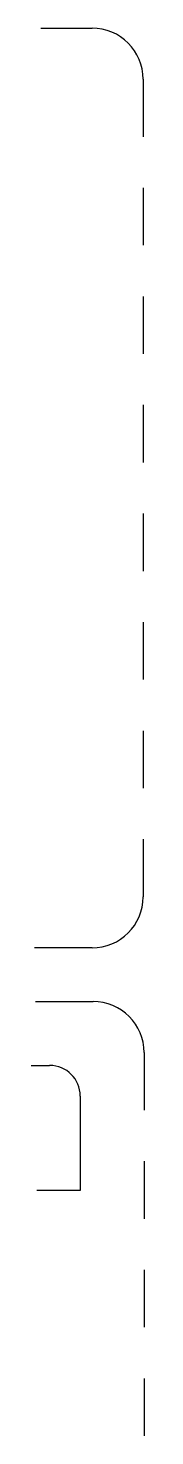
# Model space of a CAD drawing. Extents: x 0 to 386, y 0 to 144.
# Drawn here: x 305.34 to 307.4, y 29.4 to 56.95 of the extents above; entities that cross this region are included whole.
import ezdxf

# ---------------------------------------------------------------- set-up
doc = ezdxf.new("R2010")
doc.units = 0
doc.layers.add('21', color=253, linetype='CONTINUOUS')

msp = doc.modelspace()

# ---------------------------------------------------------------- linework, layer by layer
at = {"layer": '21'}
for p, q in [((305.38, 56.95), (306.38, 56.95)), ((307.38, 55.95), (307.38, 54.825)), ((307.38, 53.825), (307.38, 52.7)), ((307.38, 51.7), (307.38, 50.575)), ((307.38, 49.575), (307.38, 48.45)), ((307.38, 47.45), (307.38, 46.325)), ((307.38, 45.325), (307.38, 44.2)), ((307.38, 43.2), (307.38, 42.075)), ((307.38, 41.075), (307.38, 39.95)), ((306.38, 38.95), (305.255, 38.95)), ((305.275, 37.9), (306.4, 37.9)), ((300.9, 36.65), (305.55, 36.65)), ((307.4, 36.9), (307.4, 35.775)), ((306.15, 36.05), (306.15, 34.2)), ((307.4, 34.775), (307.4, 33.65)), ((306.15, 34.2), (305.3, 34.2)), ((307.4, 32.65), (307.4, 31.525)), ((307.4, 30.525), (307.4, 29.4))]:
    msp.add_line(p, q, dxfattribs=at)
for centre, radius, start, end in [((306.38, 55.95), 1, 0, 90), ((306.38, 39.95), 1, 270, 0), ((306.4, 36.9), 1, 0, 90), ((305.55, 36.05), 0.6, 0, 90)]:
    msp.add_arc(centre, radius, start, end, dxfattribs=at)

doc.saveas('drawing.dxf')
